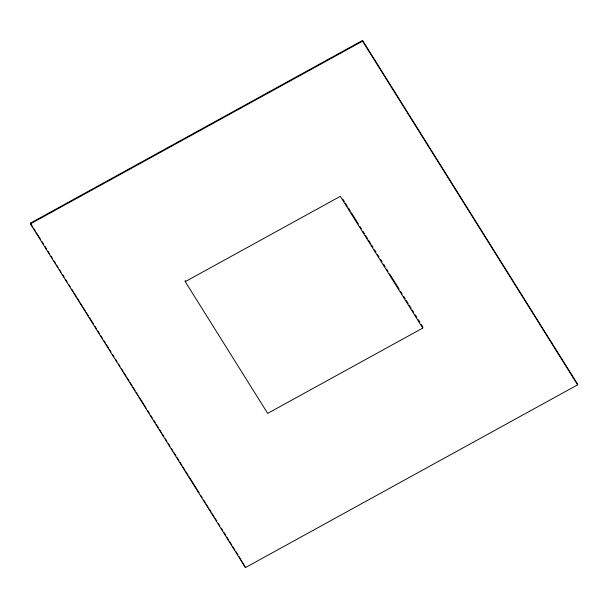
<?xml version="1.0" encoding="UTF-8"?>
<svg xmlns="http://www.w3.org/2000/svg" width="608" height="608" viewBox="0 0 608 608"><rect width="100%" height="100%" fill="white"/><g stroke="black" fill="none" stroke-linecap="round" stroke-linejoin="round"><path stroke-width="0.91" d="M30.4 223.888L30.4 223.151L362.558 40.424L577.6 384.112L577.6 384.849L245.442 567.576L30.4 223.888L362.558 41.162L362.558 40.424M421.253 324.436L422.758 326.846L422.758 328.077L267.672 413.387L185.235 281.641L185.242 280.417M245.442 567.576L238.898 556.373M185.235 281.641L340.328 196.331L422.758 328.077M362.558 41.162L577.6 384.849M342.844 199.12L344.348 201.529M345.352 203.133L347.366 206.348M348.369 207.951L350.383 211.166M351.386 212.777L358.424 224.018M359.928 226.434L361.441 228.844M362.946 231.253L364.458 233.662M365.461 235.266L367.468 238.48M368.478 240.084L370.485 243.299M371.496 244.91L373 247.319M374.505 249.728L376.018 252.138M377.522 254.547L379.035 256.956M380.54 259.365L382.044 261.774M383.557 264.184L385.062 266.6M386.574 269.01L388.079 271.419M389.584 273.828L399.137 289.089M400.642 291.498L402.154 293.907M403.659 296.324L405.171 298.733M406.174 300.337L408.188 303.552M409.192 305.155L411.198 308.37M412.209 309.974L413.714 312.39M415.218 314.8L416.731 317.209M418.236 319.618L419.748 322.027M30.4 223.151L32.414 226.374M33.425 227.977L35.439 231.2M36.45 232.811L40.478 239.248M41.982 241.665L43.495 244.074M45.007 246.491L46.52 248.908M48.032 251.324L49.537 253.734M51.049 256.15L52.562 258.567M54.074 260.976L55.586 263.393M56.59 265.004L58.102 267.421M59.614 269.83L61.119 272.247M62.632 274.664L64.144 277.081M65.656 279.49L67.169 281.907M68.674 284.324L70.186 286.733M71.698 289.15L73.211 291.566M74.214 293.178L76.228 296.392M77.239 298.004L79.253 301.226M80.264 302.837L82.278 306.052M83.281 307.663L85.295 310.886M86.306 312.489L88.32 315.712M89.323 317.323L93.351 323.76M94.863 326.177L96.376 328.594M97.888 331.003L99.4 333.42M100.905 335.836L102.418 338.246M103.93 340.662L105.442 343.079M106.446 344.69L108.46 347.905M109.47 349.516L110.983 351.933M112.488 354.342L114 356.759M115.512 359.176L117.025 361.593M118.537 364.002L120.042 366.419M121.554 368.836L123.067 371.252M124.078 372.856L126.092 376.078M127.095 377.69L129.109 380.904M130.12 382.516L132.134 385.738M133.137 387.349L135.151 390.564M136.162 392.175L138.176 395.398M139.179 397.001L146.232 408.272M147.744 410.689L149.256 413.106M150.769 415.515L152.274 417.932M153.786 420.348L155.298 422.758M156.302 424.369L158.323 427.591M159.326 429.202L161.34 432.417M162.351 434.028L163.856 436.445M165.368 438.862L166.881 441.271M168.393 443.688L169.906 446.105M171.41 448.514L172.923 450.931M173.934 452.542L175.948 455.764M176.951 457.368L178.965 460.59M179.976 462.202L181.99 465.416M183 467.028L185.014 470.25M186.018 471.861L188.032 475.076M189.042 476.687L199.112 492.784M200.625 495.201L202.137 497.618M203.642 500.027L205.154 502.444M206.165 504.055L208.179 507.277M209.182 508.881L211.196 512.103M212.207 513.714L214.221 516.929M215.224 518.54L216.737 520.957M218.249 523.374L219.762 525.783M221.274 528.2L222.779 530.617M223.79 532.228L225.804 535.443M226.814 537.054L228.828 540.276M229.832 541.88L231.846 545.102M232.856 546.714L234.87 549.936M235.874 551.54L237.888 554.762"/></g></svg>
